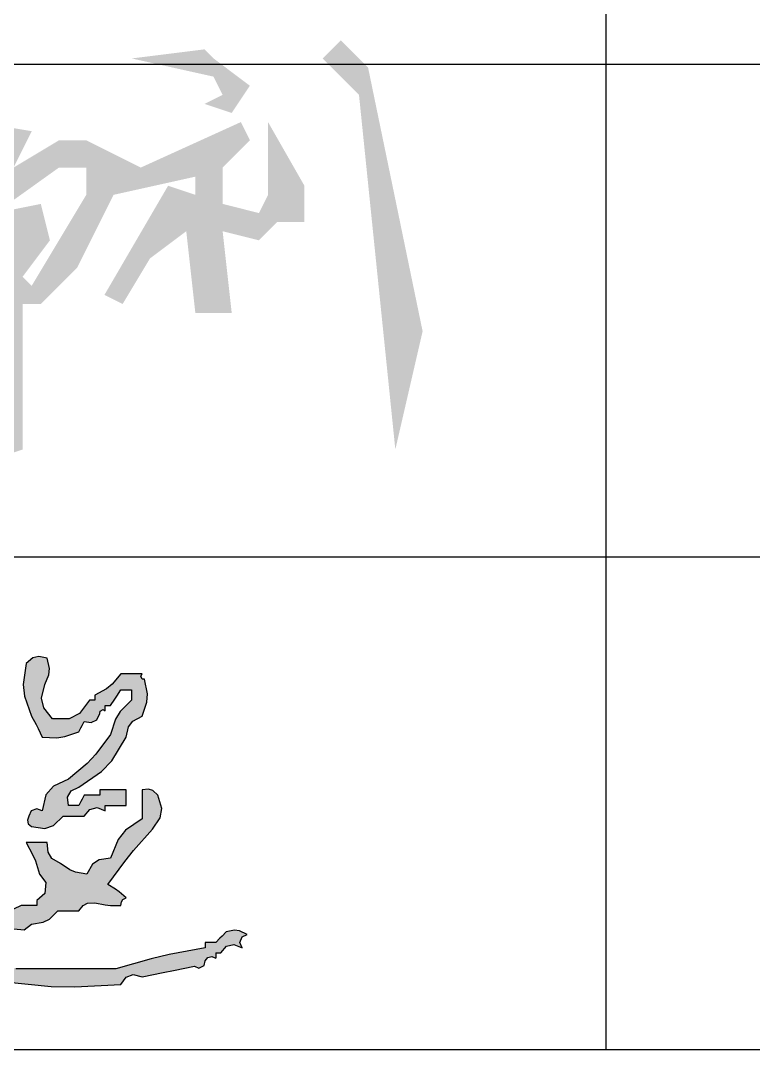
# Model space of a CAD drawing. Extents: x 5026138 to 10158928, y -750500 to -363337.
# Drawn here: x 5031365 to 5032332, y -421410 to -420052 of the extents above; entities that cross this region are included whole.
import ezdxf

# ---------------------------------------------------------------- set-up
doc = ezdxf.new("R2010")
doc.units = 0
doc.header["$LTSCALE"] = 1000
doc.header["$MEASUREMENT"] = 0
doc.layers.get('0').update_dxf_attribs({"linetype": 'CONTINUOUS'})

# ---------------------------------------------------------------- blocks, each defined once
blk = doc.blocks.new('韩超')
h = blk.add_hatch(color=256)
h.dxf.hatch_style = 1
h.paths.add_polyline_path([(1.542018, 0.208381), (1.519791, 0.219494), (1.508677, 0.225051), (1.48645, 0.236165), (1.416989, 0.236165), (1.371255, 0.264232), (1.344642, 0.274582), (1.291961, 0.284787), (1.328443, 0.335457), (1.345237, 0.362046), (1.375313, 0.416762), (1.391241, 0.446575), (1.394603, 0.466747), (1.389205, 0.500114), (1.375313, 0.500114), (1.375313, 0.514006), (1.291961, 0.514006), (1.291961, 0.527898), (1.305853, 0.527898), (1.359796, 0.576664), (1.385101, 0.603375), (1.430881, 0.659873), (1.430881, 0.722387), (1.386427, 0.71683), (1.3642, 0.714052), (1.319745, 0.708495), (1.319745, 0.694603), (1.291961, 0.694603), (1.291961, 0.833523), (1.31926, 0.838693), (1.334923, 0.85044), (1.347529, 0.875199), (1.381781, 0.872389), (1.401982, 0.877439), (1.430881, 0.896037), (1.450883, 0.906123), (1.460131, 0.922307), (1.458666, 0.94466), (1.401114, 0.937345), (1.371819, 0.928557), (1.319745, 0.902983), (1.319745, 0.889091), (1.278069, 0.889091), (1.278069, 0.958552), (1.291961, 0.958552), (1.291961, 1.139148), (1.285806, 1.138304), (1.281086, 1.140664), (1.278069, 1.146094), (1.267308, 1.150023), (1.257931, 1.147679), (1.250285, 1.139148), (1.250285, 1.000228), (1.236393, 1.000228), (1.236393, 0.861307), (1.208609, 0.861307), (1.168183, 0.824416), (1.138053, 0.811024), (1.08358, 0.805739), (1.087939, 0.795145), (1.085465, 0.785252), (1.076634, 0.777955), (1.071121, 0.771113), (1.075065, 0.759282), (1.08358, 0.757117), (1.122533, 0.76519), (1.141984, 0.769358), (1.180825, 0.777955), (1.180825, 0.791847), (1.208609, 0.791847), (1.208609, 0.805739), (1.250285, 0.805739), (1.250285, 0.708495), (1.236393, 0.708495), (1.236393, 0.652926), (1.203973, 0.631977), (1.187234, 0.622213), (1.15304, 0.604304), (1.15304, 0.548736), (1.229739, 0.588318), (1.266619, 0.612432), (1.333637, 0.666819), (1.375313, 0.666819), (1.366995, 0.654381), (1.363975, 0.646831), (1.361421, 0.632088), (1.335054, 0.599814), (1.316435, 0.58585), (1.278069, 0.569574), (1.278069, 0.555682), (1.264177, 0.555682), (1.26415, 0.539965), (1.25211, 0.527924), (1.236393, 0.527898), (1.236393, 0.514006), (1.222501, 0.514006), (1.219217, 0.502022), (1.216226, 0.496039), (1.208609, 0.486222), (1.191149, 0.488205), (1.17971, 0.484393), (1.166932, 0.47233), (1.166932, 0.430654), (1.200708, 0.424307), (1.223469, 0.429997), (1.250285, 0.451492), (1.27048, 0.461183), (1.283894, 0.46286), (1.305853, 0.458438), (1.305853, 0.47233), (1.333637, 0.47233), (1.333637, 0.458438), (1.339793, 0.4576), (1.343606, 0.449973), (1.340583, 0.444546), (1.32937, 0.406076), (1.316213, 0.38634), (1.285015, 0.361193), (1.229447, 0.305625), (1.187056, 0.302553), (1.163204, 0.307323), (1.125256, 0.326463), (1.114566, 0.33576), (1.096818, 0.332211), (1.090526, 0.319517), (1.102438, 0.292491), (1.113943, 0.279343), (1.139148, 0.263949), (1.194983, 0.265062), (1.223561, 0.262204), (1.278069, 0.250057), (1.289183, 0.238943), (1.294739, 0.233386), (1.305853, 0.222273), (1.320568, 0.231877), (1.341519, 0.224893), (1.347529, 0.208381), (1.389205, 0.208381), (1.389205, 0.194489), (1.439628, 0.1998), (1.468259, 0.195028), (1.514234, 0.173651), (1.635959, 0.161998), (1.69773, 0.160594), (1.819859, 0.166705), (1.833779, 0.185933), (1.852296, 0.192877), (1.875427, 0.187543), (1.930995, 0.198656), (1.958779, 0.204213), (2.014348, 0.215327), (2.025534, 0.209917), (2.039748, 0.217024), (2.042132, 0.229219), (2.049428, 0.23805), (2.059322, 0.240524), (2.069916, 0.236165), (2.069916, 0.250057), (2.083808, 0.250057), (2.098401, 0.26772), (2.118188, 0.272666), (2.139376, 0.263949), (2.133917, 0.27788), (2.139708, 0.292356), (2.153268, 0.298679), (2.133073, 0.308371), (2.119659, 0.310047), (2.0977, 0.305625), (2.086586, 0.294512), (2.08103, 0.288955), (2.069916, 0.277841), (2.042132, 0.277841), (2.042132, 0.263949), (1.946785, 0.245868), (1.899372, 0.234712), (1.805967, 0.208381)])
h = blk.add_hatch(color=256)
h.dxf.hatch_style = 1
h.paths.add_polyline_path([(1.611478, 0.625142), (1.597547, 0.630601), (1.583071, 0.624811), (1.576748, 0.61125), (1.572819, 0.60049), (1.575163, 0.591112), (1.583694, 0.583466), (1.61855, 0.578971), (1.641859, 0.586741), (1.667046, 0.61125), (1.680938, 0.61125), (1.722615, 0.61125), (1.737208, 0.628913), (1.756995, 0.63386), (1.778183, 0.625142), (1.778183, 0.639034), (1.833751, 0.639034), (1.833751, 0.655705), (1.833751, 0.66404), (1.833751, 0.680711), (1.805967, 0.680711), (1.792075, 0.680711), (1.764291, 0.680711), (1.764291, 0.666819), (1.722615, 0.666819), (1.717058, 0.655705), (1.714279, 0.650148), (1.708723, 0.639034), (1.69483, 0.639034), (1.680938, 0.639034), (1.678868, 0.661339), (1.688455, 0.678116), (1.708723, 0.687657), (1.768692, 0.728785), (1.795922, 0.757527), (1.833751, 0.819631), (1.839429, 0.846829), (1.850907, 0.862133), (1.875427, 0.875199), (1.888443, 0.91196), (1.890032, 0.934206), (1.882373, 0.972444), (1.876196, 0.973108), (1.872252, 0.980995), (1.875427, 0.986336), (1.861535, 0.986336), (1.819859, 0.986336), (1.796859, 0.959188), (1.781933, 0.947248), (1.750399, 0.930768), (1.750399, 0.916876), (1.736507, 0.916876), (1.71031, 0.882162), (1.682751, 0.868382), (1.639262, 0.868253), (1.61591, 0.897042), (1.610049, 0.922442), (1.618424, 0.958552), (1.629264, 0.984285), (1.6309, 1.000642), (1.62537, 1.028012), (1.602888, 1.032424), (1.587563, 1.028593), (1.569802, 1.01412), (1.562035, 0.958817), (1.56513, 0.927869), (1.583694, 0.875199), (1.595758, 0.853473), (1.601336, 0.842318), (1.611478, 0.819631), (1.650742, 0.818134), (1.671448, 0.821092), (1.708723, 0.833523), (1.714279, 0.844637), (1.717058, 0.850194), (1.722615, 0.861307), (1.740978, 0.85812), (1.755823, 0.865542), (1.764291, 0.882145), (1.764955, 0.888322), (1.772842, 0.892266), (1.778183, 0.889091), (1.778183, 0.902983), (1.792075, 0.902983), (1.803189, 0.919654), (1.808745, 0.927989), (1.819859, 0.94466), (1.847643, 0.94466), (1.847643, 0.916876), (1.817381, 0.887163), (1.804962, 0.866982), (1.792075, 0.826577), (1.753545, 0.774398), (1.730689, 0.750113), (1.680938, 0.708495), (1.641359, 0.690689), (1.621854, 0.667284)])
h = blk.add_hatch(color=256)
h.dxf.hatch_style = 1
h.paths.add_polyline_path([(1.831635, 0.573795), (1.812227, 0.549535), (1.792075, 0.500114), (1.762292, 0.496094), (1.744726, 0.484384), (1.729561, 0.458438), (1.700075, 0.463546), (1.684975, 0.469586), (1.6601, 0.486222), (1.637668, 0.49978), (1.627728, 0.515685), (1.62537, 0.54179), (1.603143, 0.54179), (1.592029, 0.54179), (1.569802, 0.54179), (1.586675, 0.509854), (1.593737, 0.492906), (1.604532, 0.458438), (1.621804, 0.436498), (1.61886, 0.407063), (1.597586, 0.388977), (1.597586, 0.375085), (1.55591, 0.375085), (1.536306, 0.36578), (1.526798, 0.35437), (1.52118, 0.333409), (1.537185, 0.313997), (1.563818, 0.311038), (1.583694, 0.326463), (1.614401, 0.331156), (1.630976, 0.339443), (1.653154, 0.361193), (1.667046, 0.361193), (1.708723, 0.361193), (1.720352, 0.375758), (1.731769, 0.381467), (1.750399, 0.382031), (1.77782, 0.376762), (1.791938, 0.37535), (1.819859, 0.375085), (1.821199, 0.385013), (1.825102, 0.390868), (1.833751, 0.395924), (1.815429, 0.411271), (1.805589, 0.418299), (1.785129, 0.430654), (1.829593, 0.491137), (1.853312, 0.520437), (1.903211, 0.57652), (1.923495, 0.606919), (1.927312, 0.631729), (1.917103, 0.666819), (1.904326, 0.678881), (1.892887, 0.682694), (1.875427, 0.680711), (1.875427, 0.650148), (1.875427, 0.634867), (1.875427, 0.604304)])
for p, q in [((1.602888, 1.032424), (1.587563, 1.028593)), ((1.62537, 1.028012), (1.602888, 1.032424)), ((1.569802, 1.01412), (1.562035, 0.958817)), ((1.587563, 1.028593), (1.569802, 1.01412)), ((1.6309, 1.000642), (1.62537, 1.028012)), ((1.618424, 0.958552), (1.629264, 0.984285)), ((1.629264, 0.984285), (1.6309, 1.000642)), ((1.819859, 0.986336), (1.796859, 0.959188)), ((1.861535, 0.986336), (1.819859, 0.986336)), ((1.875427, 0.986336), (1.861535, 0.986336)), ((1.872252, 0.980995), (1.875427, 0.986336)), ((1.876196, 0.973108), (1.872252, 0.980995)), ((1.562035, 0.958817), (1.56513, 0.927869)), ((1.610049, 0.922442), (1.618424, 0.958552)), ((1.796859, 0.959188), (1.781933, 0.947248)), ((1.882373, 0.972444), (1.876196, 0.973108)), ((1.890032, 0.934206), (1.882373, 0.972444)), ((1.56513, 0.927869), (1.583694, 0.875199)), ((1.781933, 0.947248), (1.750399, 0.930768)), ((1.750399, 0.930768), (1.750399, 0.916876)), ((1.803189, 0.919654), (1.808745, 0.927989)), ((1.808745, 0.927989), (1.819859, 0.94466)), ((1.819859, 0.94466), (1.847643, 0.94466)), ((1.847643, 0.94466), (1.847643, 0.916876)), ((1.888443, 0.91196), (1.890032, 0.934206)), ((1.61591, 0.897042), (1.610049, 0.922442)), ((1.639262, 0.868253), (1.61591, 0.897042)), ((1.736507, 0.916876), (1.71031, 0.882162)), ((1.750399, 0.916876), (1.736507, 0.916876)), ((1.778183, 0.902983), (1.792075, 0.902983)), ((1.778183, 0.889091), (1.778183, 0.902983)), ((1.792075, 0.902983), (1.803189, 0.919654)), ((1.847643, 0.916876), (1.817381, 0.887163)), ((1.875427, 0.875199), (1.888443, 0.91196)), ((1.583694, 0.875199), (1.595758, 0.853473)), ((1.71031, 0.882162), (1.682751, 0.868382)), ((1.755823, 0.865542), (1.764291, 0.882145)), ((1.764291, 0.882145), (1.764955, 0.888322)), ((1.764955, 0.888322), (1.772842, 0.892266)), ((1.772842, 0.892266), (1.778183, 0.889091)), ((1.817381, 0.887163), (1.804962, 0.866982)), ((1.850907, 0.862133), (1.875427, 0.875199)), ((1.595758, 0.853473), (1.601336, 0.842318)), ((1.601336, 0.842318), (1.611478, 0.819631)), ((1.682751, 0.868382), (1.639262, 0.868253)), ((1.708723, 0.833523), (1.714279, 0.844637)), ((1.714279, 0.844637), (1.717058, 0.850194)), ((1.717058, 0.850194), (1.722615, 0.861307)), ((1.722615, 0.861307), (1.740978, 0.85812)), ((1.740978, 0.85812), (1.755823, 0.865542)), ((1.804962, 0.866982), (1.792075, 0.826577)), ((1.833751, 0.819631), (1.839429, 0.846829)), ((1.839429, 0.846829), (1.850907, 0.862133)), ((1.611478, 0.819631), (1.650742, 0.818134)), ((1.650742, 0.818134), (1.671448, 0.821092)), ((1.671448, 0.821092), (1.708723, 0.833523)), ((1.792075, 0.826577), (1.753545, 0.774398)), ((1.795922, 0.757527), (1.833751, 0.819631)), ((1.753545, 0.774398), (1.730689, 0.750113)), ((1.730689, 0.750113), (1.680938, 0.708495)), ((1.768692, 0.728785), (1.795922, 0.757527)), ((1.680938, 0.708495), (1.641359, 0.690689)), ((1.708723, 0.687657), (1.768692, 0.728785)), ((1.641359, 0.690689), (1.621854, 0.667284)), ((1.688455, 0.678116), (1.708723, 0.687657)), ((1.792075, 0.680711), (1.764291, 0.680711)), ((1.764291, 0.680711), (1.764291, 0.666819)), ((1.805967, 0.680711), (1.792075, 0.680711)), ((1.833751, 0.680711), (1.805967, 0.680711)), ((1.833751, 0.66404), (1.833751, 0.680711)), ((1.892887, 0.682694), (1.875427, 0.680711)), ((1.875427, 0.680711), (1.875427, 0.650148)), ((1.904326, 0.678881), (1.892887, 0.682694)), ((1.917103, 0.666819), (1.904326, 0.678881)), ((1.621854, 0.667284), (1.611478, 0.625142)), ((1.678868, 0.661339), (1.688455, 0.678116)), ((1.680938, 0.639034), (1.678868, 0.661339)), ((1.717058, 0.655705), (1.714279, 0.650148)), ((1.722615, 0.666819), (1.717058, 0.655705)), ((1.764291, 0.666819), (1.722615, 0.666819)), ((1.833751, 0.655705), (1.833751, 0.66404)), ((1.833751, 0.639034), (1.833751, 0.655705)), ((1.927312, 0.631729), (1.917103, 0.666819)), ((1.583071, 0.624811), (1.576748, 0.61125)), ((1.597547, 0.630601), (1.583071, 0.624811)), ((1.611478, 0.625142), (1.597547, 0.630601)), ((1.69483, 0.639034), (1.680938, 0.639034)), ((1.708723, 0.639034), (1.69483, 0.639034)), ((1.714279, 0.650148), (1.708723, 0.639034)), ((1.722615, 0.61125), (1.737208, 0.628913)), ((1.737208, 0.628913), (1.756995, 0.63386)), ((1.756995, 0.63386), (1.778183, 0.625142)), ((1.778183, 0.625142), (1.778183, 0.639034)), ((1.778183, 0.639034), (1.833751, 0.639034)), ((1.875427, 0.650148), (1.875427, 0.634867)), ((1.875427, 0.634867), (1.875427, 0.604304)), ((1.923495, 0.606919), (1.927312, 0.631729)), ((1.576748, 0.61125), (1.572819, 0.60049)), ((1.572819, 0.60049), (1.575163, 0.591112)), ((1.641859, 0.586741), (1.667046, 0.61125)), ((1.667046, 0.61125), (1.680938, 0.61125)), ((1.680938, 0.61125), (1.722615, 0.61125)), ((1.875427, 0.604304), (1.831635, 0.573795)), ((1.903211, 0.57652), (1.923495, 0.606919)), ((1.575163, 0.591112), (1.583694, 0.583466)), ((1.583694, 0.583466), (1.61855, 0.578971)), ((1.61855, 0.578971), (1.641859, 0.586741)), ((1.831635, 0.573795), (1.812227, 0.549535)), ((1.853312, 0.520437), (1.903211, 0.57652)), ((1.812227, 0.549535), (1.792075, 0.500114)), ((1.592029, 0.54179), (1.569802, 0.54179)), ((1.569802, 0.54179), (1.586675, 0.509854)), ((1.603143, 0.54179), (1.592029, 0.54179)), ((1.62537, 0.54179), (1.603143, 0.54179)), ((1.627728, 0.515685), (1.62537, 0.54179)), ((1.829593, 0.491137), (1.853312, 0.520437)), ((1.586675, 0.509854), (1.593737, 0.492906)), ((1.593737, 0.492906), (1.604532, 0.458438)), ((1.637668, 0.49978), (1.627728, 0.515685)), ((1.6601, 0.486222), (1.637668, 0.49978)), ((1.762292, 0.496094), (1.744726, 0.484384)), ((1.792075, 0.500114), (1.762292, 0.496094)), ((1.785129, 0.430654), (1.829593, 0.491137)), ((1.684975, 0.469586), (1.6601, 0.486222)), ((1.700075, 0.463546), (1.684975, 0.469586)), ((1.729561, 0.458438), (1.700075, 0.463546)), ((1.744726, 0.484384), (1.729561, 0.458438)), ((1.604532, 0.458438), (1.621804, 0.436498)), ((1.621804, 0.436498), (1.61886, 0.407063)), ((1.805589, 0.418299), (1.785129, 0.430654)), ((1.815429, 0.411271), (1.805589, 0.418299)), ((1.833751, 0.395924), (1.815429, 0.411271)), ((1.61886, 0.407063), (1.597586, 0.388977)), ((1.597586, 0.388977), (1.597586, 0.375085)), ((1.720352, 0.375758), (1.731769, 0.381467)), ((1.731769, 0.381467), (1.750399, 0.382031)), ((1.750399, 0.382031), (1.77782, 0.376762)), ((1.819859, 0.375085), (1.821199, 0.385013)), ((1.821199, 0.385013), (1.825102, 0.390868)), ((1.825102, 0.390868), (1.833751, 0.395924)), ((1.55591, 0.375085), (1.536306, 0.36578)), ((1.597586, 0.375085), (1.55591, 0.375085)), ((1.630976, 0.339443), (1.653154, 0.361193)), ((1.653154, 0.361193), (1.667046, 0.361193)), ((1.667046, 0.361193), (1.708723, 0.361193)), ((1.708723, 0.361193), (1.720352, 0.375758)), ((1.77782, 0.376762), (1.791938, 0.37535)), ((1.791938, 0.37535), (1.819859, 0.375085)), ((1.563818, 0.311038), (1.583694, 0.326463)), ((1.583694, 0.326463), (1.614401, 0.331156)), ((1.614401, 0.331156), (1.630976, 0.339443)), ((1.537185, 0.313997), (1.563818, 0.311038)), ((2.0977, 0.305625), (2.086586, 0.294512)), ((2.119659, 0.310047), (2.0977, 0.305625)), ((2.133073, 0.308371), (2.119659, 0.310047)), ((2.153268, 0.298679), (2.133073, 0.308371)), ((2.139708, 0.292356), (2.153268, 0.298679)), ((2.069916, 0.277841), (2.042132, 0.277841)), ((2.042132, 0.277841), (2.042132, 0.263949)), ((2.08103, 0.288955), (2.069916, 0.277841)), ((2.086586, 0.294512), (2.08103, 0.288955)), ((2.098401, 0.26772), (2.118188, 0.272666)), ((2.118188, 0.272666), (2.139376, 0.263949)), ((2.133917, 0.27788), (2.139708, 0.292356)), ((2.139376, 0.263949), (2.133917, 0.27788)), ((1.946785, 0.245868), (1.899372, 0.234712)), ((2.042132, 0.263949), (1.946785, 0.245868)), ((2.069916, 0.250057), (2.083808, 0.250057)), ((2.069916, 0.250057), (2.069916, 0.236165)), ((2.083808, 0.250057), (2.098401, 0.26772)), ((1.899372, 0.234712), (1.805967, 0.208381)), ((2.039748, 0.217024), (2.042132, 0.229219)), ((2.042132, 0.229219), (2.049428, 0.23805)), ((2.049428, 0.23805), (2.059322, 0.240524)), ((2.059322, 0.240524), (2.069916, 0.236165)), ((1.805967, 0.208381), (1.542018, 0.208381)), ((1.833779, 0.185933), (1.852296, 0.192877)), ((1.852296, 0.192877), (1.875427, 0.187543)), ((1.875427, 0.187543), (1.930995, 0.198656)), ((1.930995, 0.198656), (1.958779, 0.204213)), ((1.958779, 0.204213), (2.014348, 0.215327)), ((2.014348, 0.215327), (2.025534, 0.209917)), ((2.025534, 0.209917), (2.039748, 0.217024)), ((1.514234, 0.173651), (1.635959, 0.161998)), ((1.69773, 0.160594), (1.819859, 0.166705)), ((1.819859, 0.166705), (1.833779, 0.185933)), ((1.635959, 0.161998), (1.69773, 0.160594))]:
    blk.add_line(p, q)

msp = doc.modelspace()

# ---------------------------------------------------------------- hatches: boundary and pattern name
h = msp.add_hatch(color=0)
h.dxf.hatch_style = 1
h.paths.add_polyline_path([(5031619.5, -420102.4), (5031607.5, -420090.4), (5031511.5, -420102.4), (5031619.5, -420126.4), (5031631.5, -420150.4), (5031607.5, -420162.4), (5031643.5, -420174.4), (5031667.5, -420138.4)])
h.paths.add_polyline_path([(5031799.5, -420090.4), (5031787.5, -420078.4), (5031763.5, -420102.4), (5031811.5, -420150.4), (5031859.5, -420618.4), (5031895.5, -420462.4), (5031823.5, -420114.4)])
h = msp.add_hatch(color=0)
h.dxf.hatch_style = 1
h.paths.add_polyline_path([(5031223.5, -420150.4), (5031163.5, -420126.4), (5031151.5, -420114.4), (5031139.5, -420150.4), (5031055.5, -420162.4), (5031031.5, -420186.4), (5031151.5, -420198.4), (5031151.5, -420234.4), (5031031.5, -420222.4), (5031031.5, -420258.4), (5031151.5, -420258.4), (5031151.5, -420306.4), (5031127.5, -420294.4), (5031007.5, -420366.4), (5031055.5, -420378.4), (5031139.5, -420354.4), (5031103.5, -420450.4), (5031103.5, -420546.4), (5031127.5, -420570.4), (5031139.5, -420450.4), (5031163.5, -420498.4), (5031187.5, -420486.4), (5031163.5, -420450.4), (5031163.5, -420402.4), (5031187.5, -420378.4), (5031199.5, -420486.4), (5031175.5, -420498.4), (5031211.5, -420522.4), (5031235.5, -420486.4), (5031223.5, -420354.4), (5031295.5, -420330.4), (5031319.5, -420354.4), (5031343.5, -420342.4), (5031271.5, -420414.4), (5031295.5, -420438.4), (5031331.5, -420414.4), (5031343.5, -420558.4), (5031331.5, -420582.4), (5031307.5, -420534.4), (5031295.5, -420582.4), (5031331.5, -420630.4), (5031367.5, -420618.4), (5031367.5, -420426.4), (5031391.5, -420426.4), (5031439.5, -420378.4), (5031487.5, -420282.4), (5031595.5, -420258.4), (5031595.5, -420282.4), (5031559.5, -420270.4), (5031475.5, -420414.4), (5031499.5, -420426.4), (5031535.5, -420366.4), (5031583.5, -420330.4), (5031595.5, -420438.4), (5031643.5, -420438.4), (5031631.5, -420330.4), (5031679.5, -420342.4), (5031703.5, -420318.4), (5031739.5, -420318.4), (5031739.5, -420270.4), (5031691.5, -420186.4), (5031691.5, -420282.4), (5031679.5, -420306.4), (5031631.5, -420294.4), (5031631.5, -420246.4), (5031667.5, -420210.4), (5031655.5, -420186.4), (5031523.5, -420246.4), (5031451.5, -420210.4), (5031415.5, -420210.4), (5031355.5, -420246.4), (5031379.5, -420198.4), (5031307.5, -420186.4), (5031307.5, -420150.4), (5031235.5, -420222.4), (5031187.5, -420222.4), (5031187.5, -420174.4), (5031211.5, -420174.4)])
h.paths.add_polyline_path([(5031199.5, -420282.4), (5031211.5, -420282.4), (5031187.5, -420306.4)], flags=16)
h.paths.add_polyline_path([(5031271.5, -420222.4), (5031307.5, -420210.4), (5031343.5, -420210.4), (5031235.5, -420306.4)], flags=16)
h.paths.add_polyline_path([(5031331.5, -420306.4), (5031415.5, -420246.4), (5031451.5, -420246.4), (5031451.5, -420282.4), (5031379.5, -420402.4), (5031367.5, -420390.4), (5031403.5, -420342.4), (5031391.5, -420294.4)], flags=16)

# ---------------------------------------------------------------- linework, layer by layer
for p, q in [((5032137.6, -421410), (5032137.6, -418160)), ((5028637.6, -420110), (5034137.6, -420110)), ((5028637.6, -420760), (5034137.6, -420760)), ((5028637.6, -421410), (5046637.6, -421410))]:
    msp.add_line(p, q)

# ---------------------------------------------------------------- block references
at = {"xscale": 500, "yscale": 500, "zscale": 500}
msp.add_blockref('韩超', (5030587.4, -421407.8), dxfattribs=at)

doc.saveas('drawing.dxf')
